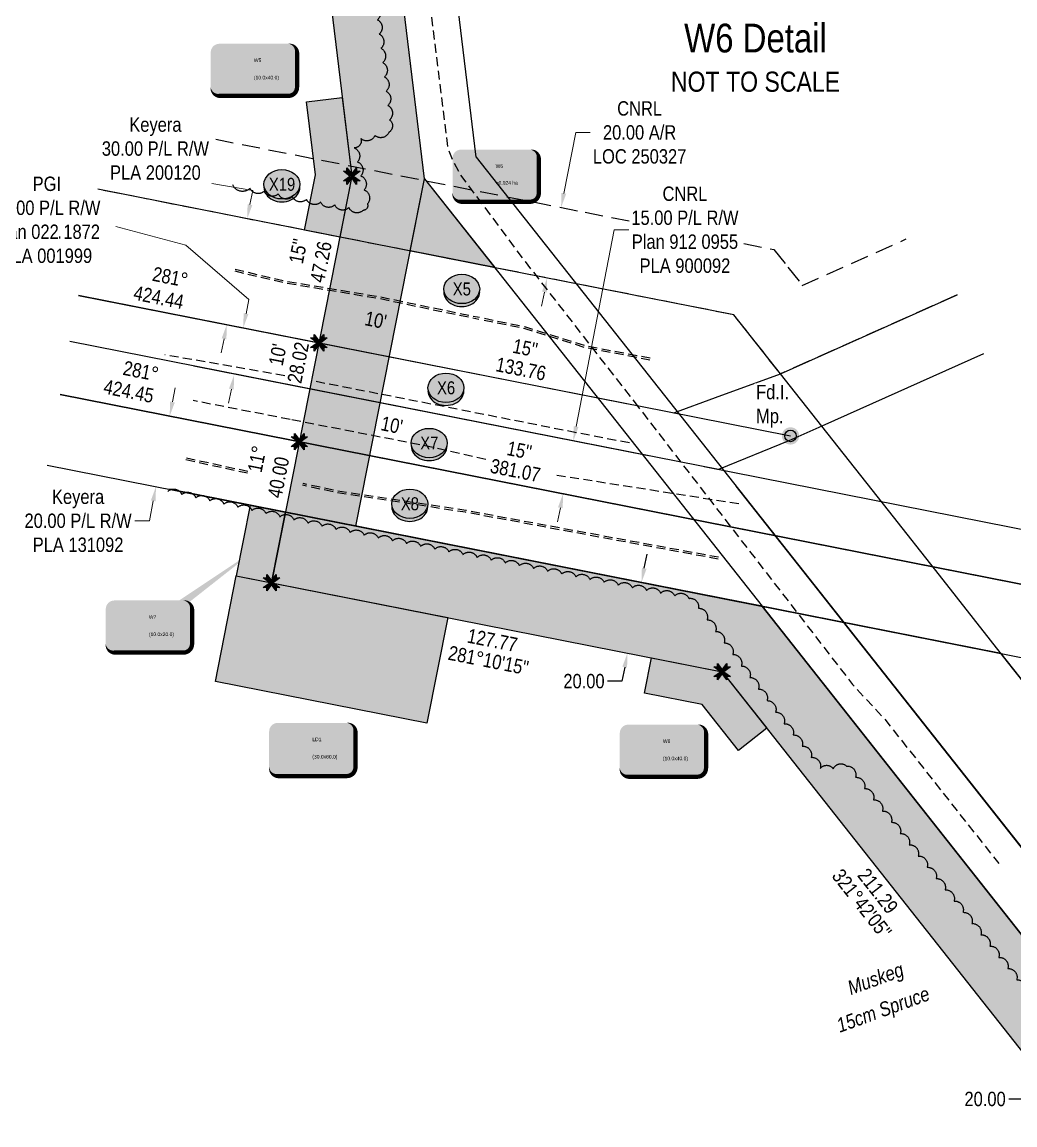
# Model space of a CAD drawing. Extents: x 413456 to 426437, y 6044251 to 6059667.
# Drawn here: x 423588 to 424278, y 6054928 to 6055695 of the extents above; entities that cross this region are included whole.
import ezdxf
from ezdxf.enums import TextEntityAlignment as Align

# ---------------------------------------------------------------- set-up
doc = ezdxf.new("R2018")
doc.units = 0
doc.header["$LTSCALE"] = 5
doc.header["$PDSIZE"] = 0.5
for name, pattern in [('0', [1, 1, 0]), ('foc-ACCESSROAD', [3.75, 2.5, -1.25]), ('UG_PIPE', [1.875, 1.25, -0.625])]:
    doc.linetypes.add(name, pattern=pattern)
doc.layers.get('Defpoints').update_dxf_attribs({"color": 9})
for name, color, linetype in [('AS-PIPE-UG', 44, 'UG_PIPE'), ('DETAIL-T', 7, 'Continuous'), ('F-AR', 190, 'foc-ACCESSROAD'), ('F-RW', 190, 'Continuous'), ('L-BD', 7, 'Continuous'), ('L-BD1', 253, 'Continuous'), ('L-MON', 1, 'Continuous'), ('L-MON-T', 1, 'Continuous'), ('P-CROSSINGS', 250, 'Continuous'), ('P-CROSSINGS_2', 250, 'Continuous'), ('P-PROPOSED', 10, 'Continuous'), ('P-PROPOSED-H', 21, 'Continuous'), ('P-TEMP-BLOCKS', 250, 'Continuous'), ('P-TEMP-H', 41, 'Continuous'), ('P-TEMP_WORKSPACE', 46, 'Continuous'), ('P-TXT', 4, 'Continuous'), ('T-BUSH', 110, '0'), ('T-BUSH-T', 110, 'Continuous')]:
    doc.layers.add(name, color=color, linetype=linetype)
for name, color, linetype, lineweight in [('F-AR-T', 190, 'Continuous', 9), ('F-RW-T', 190, 'Continuous', 9), ('T-TEXT', 48, 'Continuous', 18)]:
    doc.layers.add(name, color=color, linetype=linetype, lineweight=lineweight)
doc.styles.add('80CG', font='ARIALN.TTF', dxfattribs={"height": 10})
doc.styles.add('80L', font='ARIALN.TTF', dxfattribs={"height": 10})
doc.styles.add('80LS', font='ARIALNI.TTF', dxfattribs={"height": 10})
doc.styles.add('Crossing', font='ARIALN.TTF', dxfattribs={"height": 10})
doc.styles.get("Standard").update_dxf_attribs({"font": 'ARIALN.TTF'})
doc.dimstyles.new('Compass 5 000', dxfattribs={"dimscale": 5, "dimtxt": 9, "dimasz": 2, "dimexe": 0.2, "dimexo": 0.0625, "dimgap": 0.5, "dimtad": 0, "dimtih": 1, "dimtoh": 1, "dimzin": 0, "dimdsep": 46, "dimtxsty": '80CG', "dimcen": 0.1, "dimse1": 1, "dimse2": 1, "dimclrd": 256, "dimclrt": 256, "dimaunit": 1, "dimadec": 4, "dimazin": 0, "dimtfac": 0.06, "dimtofl": 0, "dimtmove": 0, "dimatfit": 1, "dimfxl": 0.2, "dimtolj": 1, "dimtzin": 0, "dimlwd": -1, "dimarcsym": 0})

# ---------------------------------------------------------------- blocks, each defined once
blk = doc.blocks.new('xing2')
h = blk.add_hatch(color=50)
h.dxf.hatch_style = 1
edge = h.paths.add_edge_path()
edge.add_ellipse((0, 0), major_axis=(-12.5, 0), ratio=0.816297, start_angle=0, end_angle=360)
h = blk.add_hatch(color=250)
h.dxf.hatch_style = 1
edge = h.paths.add_edge_path()
edge.add_ellipse((0, -2.05), major_axis=(-12.5, 0), ratio=0.816297, start_angle=0, end_angle=180)
edge.add_line((12.5, -2.05), (12.5, 0))
edge.add_ellipse((0, 0), major_axis=(-12.5, 0), ratio=0.816297, start_angle=0, end_angle=180, ccw=False)
edge.add_line((-12.5, 0), (-12.5, -2.05))
at = {"color": 250}
blk.add_ellipse((0, 0), major_axis=(-12.5, 0), ratio=0.816297, dxfattribs=at)
blk.add_ellipse((0, -2.05), major_axis=(-12.5, 0), ratio=0.816297, start_param=0, end_param=3.141593, dxfattribs=at)
at = {"color": 250, "style": 'Crossing'}
blk.add_attdef('CROSSING', text='', height=9, dxfattribs=at).set_placement((0.09, 0.02), align=Align.MIDDLE_CENTER)
at = {"color": 250, "style": 'Crossing', "flags": 1}
for tag, p in [('OWNER', (0.09, -12.49)), ('DESCRIPTION', (0.09, -25.77)), ('LOCATION', (0.09, -39.3)), ('DWG_REF', (0.09, -52.84))]:
    blk.add_attdef(tag, text='', height=9, dxfattribs=at).set_placement(p, align=Align.MIDDLE_CENTER)
blk = doc.blocks.new('*U77')
at = {"true_color": 0xff8aff}
h = blk.add_hatch(color=211, dxfattribs=at)
edge = h.paths.add_edge_path()
edge.add_line((-24, -17.74), (24, -17.74))
edge.add_arc((24, -11.74), 6, 270, 360)
edge.add_line((30, -11.74), (30, 12.5))
edge.add_arc((24, 12.5), 6, 0, 90)
edge.add_line((24, 18.5), (-24, 18.5))
edge.add_arc((-24, 12.5), 6, 90, 180)
edge.add_line((-30, 12.5), (-30, -11.74))
edge.add_arc((-24, -11.74), 6, 180, 270)
at = {"color": 250, "flags": 128}
blk.add_lwpolyline([(-24, -17.74, 3, 3, 0), (24, -17.74, 3, 3, 0.414214), (30, -11.74, 3, 3, 0), (30, 12.5, 3, 0, 0.414214), (24, 18.5, 0, 0, 0), (-24, 18.5, 0, 0, 0.414214), (-30, 12.5, 0, 0, 0), (-30, -11.74, 0, 3, 0.414214)], format="xyseb", close=True, dxfattribs=at)
at = {"flags": 128}
blk.add_lwpolyline([(14.55, -6.29, 0, 7.5, 0), (0, 0, 0, 0, 0)], format="xyseb", dxfattribs=at)
at = {"color": 250, "lineweight": 30, "flags": 104}
blk.add_attdef('TEMP_AREA_W1', text='', height=12, dxfattribs=at).set_placement((0, 8.26), align=Align.MIDDLE_CENTER)
blk.add_attdef('ENTER_TEXT', text='', height=9, dxfattribs=at).set_placement((0.01, -3.78), align=Align.TOP_CENTER)
blk = doc.blocks.new('*U71')
at = {"true_color": 0xff8aff}
h = blk.add_hatch(color=211, dxfattribs=at)
edge = h.paths.add_edge_path()
edge.add_line((-24, -17.74), (24, -17.74))
edge.add_arc((24, -11.74), 6, 270, 360)
edge.add_line((30, -11.74), (30, 12.5))
edge.add_arc((24, 12.5), 6, 0, 90)
edge.add_line((24, 18.5), (-24, 18.5))
edge.add_arc((-24, 12.5), 6, 90, 180)
edge.add_line((-30, 12.5), (-30, -11.74))
edge.add_arc((-24, -11.74), 6, 180, 270)
at = {"color": 250, "flags": 128}
blk.add_lwpolyline([(-24, -17.74, 3, 3, 0), (24, -17.74, 3, 3, 0.414214), (30, -11.74, 3, 3, 0), (30, 12.5, 3, 0, 0.414214), (24, 18.5, 0, 0, 0), (-24, 18.5, 0, 0, 0.414214), (-30, 12.5, 0, 0, 0), (-30, -11.74, 0, 3, 0.414214)], format="xyseb", close=True, dxfattribs=at)
at = {"flags": 128}
blk.add_lwpolyline([(-14.13, -2.25, 0, 7.5, 0), (0, 0, 0, 0, 0)], format="xyseb", dxfattribs=at)
at = {"color": 250, "lineweight": 30, "flags": 104}
blk.add_attdef('TEMP_AREA_W1', text='', height=12, dxfattribs=at).set_placement((0, 8.26), align=Align.MIDDLE_CENTER)
blk.add_attdef('ENTER_TEXT', text='', height=9, dxfattribs=at).set_placement((0.01, -3.78), align=Align.TOP_CENTER)
blk = doc.blocks.new('*U85')
at = {"true_color": 0xff8aff}
h = blk.add_hatch(color=211, dxfattribs=at)
edge = h.paths.add_edge_path()
edge.add_line((-24, -17.74), (24, -17.74))
edge.add_arc((24, -11.74), 6, 270, 360)
edge.add_line((30, -11.74), (30, 12.5))
edge.add_arc((24, 12.5), 6, 0, 90)
edge.add_line((24, 18.5), (-24, 18.5))
edge.add_arc((-24, 12.5), 6, 90, 180)
edge.add_line((-30, 12.5), (-30, -11.74))
edge.add_arc((-24, -11.74), 6, 180, 270)
at = {"flags": 128}
blk.add_lwpolyline([(76.48, 55.46, 0, 7.5, 0), (0, 0, 0, 0, 0)], format="xyseb", dxfattribs=at)
at = {"color": 250, "flags": 128}
blk.add_lwpolyline([(-24, -17.74, 3, 3, 0), (24, -17.74, 3, 3, 0.414214), (30, -11.74, 3, 3, 0), (30, 12.5, 3, 0, 0.414214), (24, 18.5, 0, 0, 0), (-24, 18.5, 0, 0, 0.414214), (-30, 12.5, 0, 0, 0), (-30, -11.74, 0, 3, 0.414214)], format="xyseb", close=True, dxfattribs=at)
at = {"color": 250, "lineweight": 30, "flags": 104}
blk.add_attdef('TEMP_AREA_W1', text='', height=12, dxfattribs=at).set_placement((0, 8.26), align=Align.MIDDLE_CENTER)
blk.add_attdef('ENTER_TEXT', text='', height=9, dxfattribs=at).set_placement((0.01, -3.78), align=Align.TOP_CENTER)
blk = doc.blocks.new('*U80')
at = {"true_color": 0xff8aff}
h = blk.add_hatch(color=211, dxfattribs=at)
edge = h.paths.add_edge_path()
edge.add_line((-24, -18.47), (24, -18.47))
edge.add_arc((24, -12.47), 6, 270, 360)
edge.add_line((30, -12.47), (30, 12.5))
edge.add_arc((24, 12.5), 6, 0, 90)
edge.add_line((24, 18.5), (-24, 18.5))
edge.add_arc((-24, 12.5), 6, 90, 180)
edge.add_line((-30, 12.5), (-30, -12.47))
edge.add_arc((-24, -12.47), 6, 180, 270)
at = {"color": 250, "flags": 128}
blk.add_lwpolyline([(-24, -18.47, 3, 3, 0), (24, -18.47, 3, 3, 0.414214), (30, -12.47, 3, 3, 0), (30, 12.5, 3, 0, 0.414214), (24, 18.5, 0, 0, 0), (-24, 18.5, 0, 0, 0.414214), (-30, 12.5, 0, 0, 0), (-30, -12.47, 0, 3, 0.414214)], format="xyseb", close=True, dxfattribs=at)
at = {"flags": 128}
blk.add_lwpolyline([(-14.49, 9.75, 0, 7.5, 0), (0, 0, 0, 0, 0)], format="xyseb", dxfattribs=at)
at = {"color": 250, "lineweight": 30, "flags": 104}
blk.add_attdef('TEMP_AREA_W1', text='', height=12, dxfattribs=at).set_placement((0, 8.26), align=Align.MIDDLE_CENTER)
blk.add_attdef('ENTER_TEXT', text='', height=9, dxfattribs=at).set_placement((0.01, -3.78), align=Align.TOP_CENTER)
blk = doc.blocks.new('*D190')
at = {"layer": 'Defpoints', "color": 0, "transparency": 16777216}
for p in [(423076.17, 6055611.68), (423069.8, 6055578.9), (423735.17, 6055449.72)]:
    blk.add_point(p, dxfattribs=at)
at = {"layer": 'F-RW-T', "transparency": 16777216}
for p, q in [((423743.44, 6055492.33), (423745.34, 6055502.14)), ((423733.26, 6055439.91), (423731.36, 6055430.09))]:
    blk.add_line(p, q, dxfattribs=at)
for points in [[(423741.8, 6055492.64), (423745.07, 6055492.01), (423741.53, 6055482.51)], [(423731.63, 6055440.22), (423734.9, 6055439.59), (423735.17, 6055449.72)]]:
    blk.add_solid(points, dxfattribs=at)
at = {"layer": 'F-RW-T', "transparency": 16777216, "insert": (423605, 6055557.56), "char_height": 10, "attachment_point": 5, "style": '80CG'}
blk.add_mtext('\\A1;PGI\\P13.00 P/L R/W\\PPlan 022 1872\\PPLA 001999', dxfattribs=at)
blk = doc.blocks.new('*D191')
at = {"layer": 'Defpoints', "color": 0, "transparency": 16777216}
for p in [(422963.72, 6055562.22), (422954.19, 6055513.14), (423680.86, 6055372.07)]:
    blk.add_point(p, dxfattribs=at)
at = {"layer": 'F-RW-T', "transparency": 16777216}
for p, q in [((423692.29, 6055430.97), (423694.2, 6055440.79)), ((423678.95, 6055362.26), (423676.25, 6055348.36)), ((423676.25, 6055348.36), (423666.25, 6055348.36))]:
    blk.add_line(p, q, dxfattribs=at)
for points in [[(423690.66, 6055431.29), (423693.93, 6055430.65), (423690.39, 6055421.15)], [(423677.32, 6055362.57), (423680.59, 6055361.94), (423680.86, 6055372.07)]]:
    blk.add_solid(points, dxfattribs=at)
at = {"layer": 'F-RW-T', "transparency": 16777216, "insert": (423626.72, 6055348.36), "char_height": 10, "attachment_point": 5, "style": '80CG'}
blk.add_mtext('\\A1;Keyera\\P20.00 P/L R/W\\PPLA 131092', dxfattribs=at)
blk = doc.blocks.new('*D192')
at = {"layer": 'Defpoints', "color": 0, "transparency": 16777216}
for p in [(423053.21, 6055691.73), (423039.01, 6055618.15), (423744.28, 6055558.32)]:
    blk.add_point(p, dxfattribs=at)
at = {"layer": 'F-RW-T', "transparency": 16777216}
for p, q in [((423746.18, 6055568.14), (423748.07, 6055577.96)), ((423728.18, 6055474.92), (423726.28, 6055465.1))]:
    blk.add_line(p, q, dxfattribs=at)
for points in [[(423744.54, 6055568.46), (423747.81, 6055567.83), (423744.28, 6055558.32)], [(423726.54, 6055475.23), (423729.82, 6055474.6), (423730.07, 6055484.73)]]:
    blk.add_solid(points, dxfattribs=at)
at = {"layer": 'F-RW-T', "transparency": 16777216, "insert": (423680.46, 6055607.07), "char_height": 10, "attachment_point": 5, "style": '80CG', "bg_fill": 3, "box_fill_scale": 1.1, "bg_fill_color": 256, "bg_fill_true_color": 13158600, "bg_fill_transparency": 0}
blk.add_mtext('\\A1;Keyera\\P30.00 P/L R/W\\PPLA 200120', dxfattribs=at)
blk = doc.blocks.new('*D193')
at = {"layer": 'Defpoints', "color": 0, "transparency": 16777216}
for p in [(423844.79, 6055774.21), (423896.81, 6055656.69), (423859.58, 6055652.18)]:
    blk.add_point(p, dxfattribs=at)
at = {"layer": 'F-RW-T', "transparency": 16777216}
for p, q in [((423891.95, 6055779.93), (423901.88, 6055781.13)), ((423834.86, 6055773.01), (423824.94, 6055771.8))]:
    blk.add_line(p, q, dxfattribs=at)
for points in [[(423891.74, 6055781.58), (423892.15, 6055778.27), (423882.02, 6055778.72)], [(423834.66, 6055774.66), (423835.06, 6055771.35), (423844.79, 6055774.21)]]:
    blk.add_solid(points, dxfattribs=at)
at = {"layer": 'F-RW-T', "transparency": 16777216, "insert": (423940.96, 6055781.13), "char_height": 10, "attachment_point": 5, "style": '80CG'}
blk.add_mtext('\\A1;Pembina\\P15.00 P/L R/W\\PPLA 230936', dxfattribs=at)
blk = doc.blocks.new('*D194')
at = {"layer": 'Defpoints', "color": 0, "transparency": 16777216}
for p in [(423274.18, 6055539.3), (423267.04, 6055502.51), (423963.83, 6055367.24)]:
    blk.add_point(p, dxfattribs=at)
at = {"layer": 'F-RW-T', "transparency": 16777216}
for p, q in [((423972.88, 6055413.85), (423999.44, 6055550.67)), ((423999.44, 6055550.67), (424009.44, 6055550.67)), ((423961.93, 6055357.42), (423960.02, 6055347.61))]:
    blk.add_line(p, q, dxfattribs=at)
for points in [[(423971.25, 6055414.16), (423974.52, 6055413.53), (423970.98, 6055404.03)], [(423960.29, 6055357.74), (423963.56, 6055357.1), (423963.83, 6055367.24)]]:
    blk.add_solid(points, dxfattribs=at)
at = {"layer": 'F-RW-T', "transparency": 16777216, "insert": (424048.53, 6055550.67), "char_height": 10, "attachment_point": 5, "style": '80CG', "bg_fill": 3, "box_fill_scale": 1.1, "bg_fill_color": 256, "bg_fill_true_color": 13158600, "bg_fill_transparency": 0}
blk.add_mtext('\\A1;CNRL\\P15.00 P/L R/W\\PPlan 912 0955\\PPLA 900092', dxfattribs=at)
blk = doc.blocks.new('*D214')
at = {"layer": 'Defpoints', "color": 0, "transparency": 16777216}
for p in [(424014.81, 6055306.22), (424005.13, 6055257.19), (424008.61, 6055256.5)]:
    blk.add_point(p, dxfattribs=at)
at = {"layer": 'P-TXT', "transparency": 16777216}
for p, q in [((424020.23, 6055315.35), (424022.17, 6055325.16)), ((424006.67, 6055246.69), (424004.74, 6055236.88)), ((424004.74, 6055236.88), (423994.74, 6055236.88))]:
    blk.add_line(p, q, dxfattribs=at)
for points in [[(424018.6, 6055315.67), (424021.87, 6055315.02), (424018.29, 6055305.54)], [(424005.04, 6055247.02), (424008.31, 6055246.37), (424008.61, 6055256.5)]]:
    blk.add_solid(points, dxfattribs=at)
at = {"layer": 'P-TXT', "transparency": 16777216, "insert": (423978.35, 6055236.88), "char_height": 10, "attachment_point": 5, "style": '80CG'}
blk.add_mtext('\\A1;20.00', dxfattribs=at)
blk = doc.blocks.new('*D215')
at = {"layer": 'Defpoints', "color": 0, "transparency": 16777216}
for p in [(424336.84, 6054991.85), (424297.62, 6054960.87), (424299.23, 6054958.82)]:
    blk.add_point(p, dxfattribs=at)
at = {"layer": 'P-TXT', "transparency": 16777216}
for p, q in [((424346.3, 6054996), (424354.15, 6055002.19)), ((424291.39, 6054952.63), (424283.54, 6054946.43)), ((424283.54, 6054946.43), (424273.54, 6054946.43))]:
    blk.add_line(p, q, dxfattribs=at)
for points in [[(424345.27, 6054997.3), (424347.34, 6054994.69), (424338.46, 6054989.8)], [(424290.35, 6054953.93), (424292.42, 6054951.32), (424299.23, 6054958.82)]]:
    blk.add_solid(points, dxfattribs=at)
at = {"layer": 'P-TXT', "transparency": 16777216, "insert": (424257.15, 6054946.43), "char_height": 10, "attachment_point": 5, "style": '80CG'}
blk.add_mtext('\\A1;20.00', dxfattribs=at)
blk = doc.blocks.new('fdia')
at = {"color": 255, "const_width": 1}
blk.add_lwpolyline([(-0.5, 0, 1), (0.5, 0, 1)], format="xyb", close=True, dxfattribs=at)
blk = doc.blocks.new('Fdiaa')
blk.add_blockref('fdia', (0, 0))
blk = doc.blocks.new('fdib')
at = {"color": 1, "const_width": 1.6}
blk.add_lwpolyline([(-0.4, 0, 1), (0.4, 0, 1)], format="xyb", close=True, dxfattribs=at)
at = {"color": 1}
blk.add_circle((0, 0), 0.8, dxfattribs=at)
blk = doc.blocks.new('Fdibb')
blk.add_blockref('fdib', (0, 0))
blk = doc.blocks.new('fdicc')
for name in ['Fdibb', 'Fdiaa']:
    blk.add_blockref(name, (0, 0))
blk = doc.blocks.new('FDI')
blk.add_blockref('fdicc', (0, 0))
blk = doc.blocks.new('TEMP')
h = blk.add_hatch(color=255)
h.dxf.hatch_style = 1
h.paths.add_polyline_path([(0, 0.25), (-0.67, 1.15), (-0.67, 0.67), (-1.15, 0.67), (-0.25, 0), (-1.15, -0.67), (-0.67, -0.67), (-0.67, -1.15), (0, -0.25), (0.67, -1.15), (0.67, -0.67), (1.15, -0.67), (0.25, 0), (1.15, 0.67), (0.67, 0.67), (0.67, 1.15)])
h.paths.add_polyline_path([(0.57, 0.85), (0.57, 0.57), (0.85, 0.57), (0.08, 0), (0.85, -0.57), (0.57, -0.57), (0.57, -0.85), (0, -0.08), (-0.57, -0.85), (-0.57, -0.57), (-0.85, -0.57), (-0.08, 0), (-0.85, 0.57), (-0.57, 0.57), (-0.57, 0.85), (0, 0.08)], flags=16)
h = blk.add_hatch(color=1)
h.dxf.hatch_style = 1
h.paths.add_polyline_path([(0, 0.08), (-0.57, 0.85), (-0.57, 0.57), (-0.85, 0.57), (-0.08, 0), (-0.85, -0.57), (-0.57, -0.57), (-0.57, -0.85), (0, -0.08), (0.57, -0.85), (0.57, -0.57), (0.85, -0.57), (0.08, 0), (0.85, 0.57), (0.57, 0.57), (0.57, 0.85)])
at = {"color": 1}
for p, q in [((-0.08, 0), (0.08, 0)), ((0, 0.08), (0, -0.08))]:
    blk.add_line(p, q, dxfattribs=at)
at = {"color": 255, "flags": 128}
blk.add_lwpolyline([(-0.25, 0), (-1.15, 0.67), (-0.67, 0.67), (-0.67, 1.15), (0, 0.25), (0.67, 1.15), (0.67, 0.67), (1.15, 0.67), (0.25, 0), (1.15, -0.67), (0.67, -0.67), (0.67, -1.15), (0, -0.25), (-0.67, -1.15), (-0.67, -0.67), (-1.15, -0.67)], close=True, dxfattribs=at)
at = {"color": 1, "flags": 128}
blk.add_lwpolyline([(-0.08, 0), (-0.85, 0.57), (-0.57, 0.57), (-0.57, 0.85), (0, 0.08), (0.57, 0.85), (0.57, 0.57), (0.85, 0.57), (0.08, 0), (0.85, -0.57), (0.57, -0.57), (0.57, -0.85), (0, -0.08), (-0.57, -0.85), (-0.57, -0.57), (-0.85, -0.57)], close=True, dxfattribs=at)
blk = doc.blocks.new('*U72')
at = {"true_color": 0xff8aff}
h = blk.add_hatch(color=211, dxfattribs=at)
edge = h.paths.add_edge_path()
edge.add_line((-24, -17.74), (24, -17.74))
edge.add_arc((24, -11.74), 6, 270, 360)
edge.add_line((30, -11.74), (30, 12.5))
edge.add_arc((24, 12.5), 6, 0, 90)
edge.add_line((24, 18.5), (-24, 18.5))
edge.add_arc((-24, 12.5), 6, 90, 180)
edge.add_line((-30, 12.5), (-30, -11.74))
edge.add_arc((-24, -11.74), 6, 180, 270)
at = {"color": 250, "flags": 128}
blk.add_lwpolyline([(-24, -17.74, 3, 3, 0), (24, -17.74, 3, 3, 0.414214), (30, -11.74, 3, 3, 0), (30, 12.5, 3, 0, 0.414214), (24, 18.5, 0, 0, 0), (-24, 18.5, 0, 0, 0.414214), (-30, 12.5, 0, 0, 0), (-30, -11.74, 0, 3, 0.414214)], format="xyseb", close=True, dxfattribs=at)
at = {"flags": 128}
blk.add_lwpolyline([(9.46, 10.45, 0, 7.5, 0), (0, 0, 0, 0, 0)], format="xyseb", dxfattribs=at)
at = {"color": 250, "lineweight": 30, "flags": 104}
blk.add_attdef('TEMP_AREA_W1', text='', height=12, dxfattribs=at).set_placement((0, 8.26), align=Align.MIDDLE_CENTER)
blk.add_attdef('ENTER_TEXT', text='', height=9, dxfattribs=at).set_placement((0.01, -3.78), align=Align.TOP_CENTER)
blk = doc.blocks.new('*D312')
at = {"layer": 'Defpoints', "color": 0, "transparency": 16777216}
for p in [(423034.86, 6055749.37), (423025.18, 6055700.34), (423962.42, 6055566.19)]:
    blk.add_point(p, dxfattribs=at)
at = {"layer": 'F-AR-T', "transparency": 16777216}
for p, q in [((423964.36, 6055576), (423972.71, 6055618.3)), ((423972.71, 6055618.3), (423982.71, 6055618.3)), ((423950.8, 6055507.35), (423948.87, 6055497.54))]:
    blk.add_line(p, q, dxfattribs=at)
for points in [[(423962.73, 6055576.33), (423966, 6055575.68), (423962.42, 6055566.19)], [(423949.17, 6055507.67), (423952.44, 6055507.03), (423952.74, 6055517.16)]]:
    blk.add_solid(points, dxfattribs=at)
at = {"layer": 'F-AR-T', "transparency": 16777216, "insert": (424017.02, 6055618.3), "char_height": 10, "attachment_point": 5, "style": '80CG'}
blk.add_mtext('\\A1;CNRL\\P20.00 A/R\\PLOC 250327', dxfattribs=at)

msp = doc.modelspace()

# ---------------------------------------------------------------- hatches: boundary and pattern name
at = {"layer": 'P-PROPOSED-H'}
h = msp.add_hatch(color=256, dxfattribs=at)
h.dxf.hatch_style = 1
h.paths.add_polyline_path([(425866.303, 6055465.399), (425867.277, 6055515.368), (425308.022, 6055526.264), (425303.017, 6055254.259), (425314.717, 6055201.484), (425334.592, 6055159.609), (425373.424, 6055110.439), (424932.196, 6054761.978), (424429.85, 6054874.069), (424102.192, 6055288.969), (423819.872, 6055344.717), (423867.537, 6055586.102), (423806.853, 6056086.617), (423899.018, 6056159.25), (423868.04, 6056198.47), (423753.857, 6056108.485), (423816.965, 6055587.982), (423761.159, 6055305.368), (424074.406, 6055243.512), (424401.634, 6054829.158), (424944.515, 6054708.022), (425443.621, 6055102.193), (425377.318, 6055186.146), (425362.288, 6055217.813), (425353.096, 6055259.277), (425357.071, 6055475.32)])
at = {"layer": 'P-TEMP-H'}
h = msp.add_hatch(color=256, dxfattribs=at)
h.dxf.hatch_style = 1
h.paths.add_polyline_path([(423810.348, 6055642.558), (423816.965, 6055587.982), (423808.602, 6055545.627), (423784.087, 6055550.471), (423791.679, 6055588.922), (423785.541, 6055639.55)])
h = msp.add_hatch(color=256, dxfattribs=at)
h.dxf.hatch_style = 1
h.paths.add_polyline_path([(423867.537, 6055586.102), (423916.301, 6055524.355), (423867.537, 6055586.102), (423857.632, 6055535.94), (423916.301, 6055524.355)])
h = msp.add_hatch(color=256, dxfattribs=at)
h.dxf.hatch_style = 1
h.paths.add_polyline_path([(423770.841, 6055354.399), (423746.325, 6055359.24), (423736.643, 6055310.209), (423761.159, 6055305.368)])
h = msp.add_hatch(color=256, dxfattribs=at)
h.dxf.hatch_style = 1
h.paths.add_polyline_path([(423883.737, 6055281.163), (423869.214, 6055207.616), (423722.12, 6055236.662), (423736.643, 6055310.209)])
h = msp.add_hatch(color=256, dxfattribs=at)
h.dxf.hatch_style = 1
h.paths.add_polyline_path([(424074.406, 6055243.512), (424105.395, 6055204.273), (424085.784, 6055188.786), (424060.514, 6055220.784), (424020.513, 6055228.683), (424025.354, 6055253.199)])

# ---------------------------------------------------------------- linework, layer by layer
at = {"layer": 'AS-PIPE-UG', "flags": 128}
for points in [[(423850.221, 6055875.221), (423883.654, 6055607.134), (423886.949, 6055599.399), (423892.249, 6055589.109), (423937.394, 6055528.561)], [(423937.394, 6055528.561), (424013.229, 6055431.216)], [(423735.569, 6055522.029), (423770.567, 6055513.856), (423836.564, 6055502.854), (423878.117, 6055494.186), (423905.379, 6055488.611)], [(423908.87, 6055487.898), (423937.267, 6055482.091), (423978.517, 6055469.081), (424024.809, 6055460.254)], [(423770.441, 6055449.215), (423686.997, 6055463.739)], [(423778.395, 6055447.817), (423777.762, 6055447.941), (423777.654, 6055447.96)], [(424009.889, 6055402.493), (423967.759, 6055410.654), (423879.724, 6055428.016), (423858.824, 6055432.1), (423788.79, 6055445.786)], [(423774.056, 6055418.81), (423706.674, 6055431.944)], [(424013.229, 6055431.216), (424165.029, 6055234.601), (424187.207, 6055210.704), (424266.713, 6055110.091)], [(423910.029, 6055391.019), (423867.957, 6055400.509), (423774.056, 6055418.81)], [(423744.48, 6055381.385), (423700.712, 6055390.889)], [(423744.745, 6055382.606), (423700.977, 6055392.11)], [(424071.714, 6055321.764), (423992.877, 6055336.311), (423895.947, 6055354.321), (423857.246, 6055360.202), (423806.592, 6055367.899), (423782.805, 6055373.063)], [(424085.962, 6055360.111), (423958.169, 6055380.161)]]:
    msp.add_lwpolyline(points, dxfattribs=at)
for points in [[(423735.853, 6055523.245), (423770.812, 6055515.082), (423836.77, 6055504.086, -0.0101131), (423836.819, 6055504.077), (423878.369, 6055495.41), (423905.629, 6055489.836)], [(423909.12, 6055489.122), (423937.517, 6055483.315, -0.0259607), (423937.642, 6055483.283), (423978.823, 6055470.295), (424025.043, 6055461.481)], [(424071.941, 6055322.992), (423993.104, 6055337.54), (423896.175, 6055355.549, 0.0082283), (423896.134, 6055355.556), (423857.433, 6055361.437), (423806.818, 6055369.128), (423783.07, 6055374.284)]]:
    msp.add_lwpolyline(points, format="xyb", dxfattribs=at)
at = {"layer": 'F-AR'}
for points in [[(423648.781, 6055628.132), (423979.107, 6055562.898), (424110.383, 6055536.973), (424120.065, 6055524.712)], [(424237.836, 6055505.418), (424114.92, 6055450.572), (424082.586, 6055491.519), (423969.424, 6055513.867), (423640.446, 6055578.835)], [(424120.065, 6055524.712), (424130.053, 6055512.052), (424202.294, 6055544.287)]]:
    msp.add_lwpolyline(points, dxfattribs=at)
at = {"layer": 'F-RW'}
for p, q in [((423867.537, 6055586.102), (423806.853, 6056086.617)), ((423903.481, 6055601.068), (423846.6, 6056070.215)), ((423903.481, 6055601.068), (424451.012, 6054907.753)), ((423867.537, 6055586.102), (423990.039, 6055430.984)), ((423626.94, 6055505.14), (424007.808, 6055429.87)), ((423614.315, 6055436.251), (424365.437, 6055287.93)), ((423990.039, 6055430.984), (424429.85, 6054874.069)), ((424035.253, 6055424.499), (424121.917, 6055407.384)), ((423605.304, 6055387.087), (424402.661, 6055229.637))]:
    msp.add_line(p, q, dxfattribs=at)
for points in [[(423920.048, 6055523.615), (423640.445, 6055578.827)], [(425312.628, 6054457.655), (424996.09, 6054858.644), (424490.217, 6054975.222), (424346.576, 6055157.157), (424272.84, 6055250.465), (424225.494, 6055310.52), (424189.904, 6055355.598), (424143.626, 6055414.213), (424114.92, 6055450.572), (424082.596, 6055491.517), (423920.048, 6055523.615)], [(423626.929, 6055505.081), (424035.253, 6055424.499)], [(424069.851, 6055433.989), (424114.92, 6055450.572), (424237.788, 6055505.472)], [(424044.666, 6055389.479), (423621.073, 6055473.124)], [(424256.112, 6055464.461), (424143.626, 6055414.213), (424120.626, 6055403.939), (424071.871, 6055384.107), (424044.666, 6055389.479)], [(423707.239, 6055456.109), (424023.16, 6055393.726)], [(423614.315, 6055436.251), (424296.07, 6055301.628), (424312.603, 6055280.743), (424348.05, 6055235.86), (424498.462, 6055045.418), (424512.98, 6055056.872)], [(424365.437, 6055287.93), (423614.315, 6055436.251)], [(424040.898, 6055423.336), (424069.851, 6055433.989)], [(424061.879, 6055386.08), (424372.699, 6055324.704)], [(424543.929, 6055017.644), (424490.217, 6054975.222), (424346.576, 6055157.157), (424268.296, 6055256.169), (423690.296, 6055370.304)], [(424083.944, 6055372.555), (424451.012, 6054907.753), (424953.363, 6054795.661), (425253.452, 6054412.061)]]:
    msp.add_lwpolyline(points, dxfattribs=at)
at = {"layer": 'F-RW-T', "flags": 128}
for points in [[(423748.07, 6055577.952), (423719.701, 6055582.827)], [(423745.343, 6055502.133), (423701.554, 6055539.902), (423652.933, 6055552.918)]]:
    msp.add_lwpolyline(points, dxfattribs=at)
at = {"layer": 'P-CROSSINGS', "color": 250}
msp.add_ellipse((423582.808, 6055545.991), major_axis=(-31.25, 0), ratio=0.8162973, start_param=3.0846722, end_param=3.1415927, dxfattribs=at)
at = {"layer": 'P-TEMP_WORKSPACE'}
for points in [[(423810.348, 6055642.558), (423816.965, 6055587.982), (423808.602, 6055545.627), (423784.087, 6055550.471), (423791.679, 6055588.922), (423785.541, 6055639.55)], [(423857.632, 6055535.94), (423867.537, 6055586.102), (423916.301, 6055524.355)], [(423770.841, 6055354.399), (423746.325, 6055359.24), (423736.643, 6055310.209), (423761.159, 6055305.368)], [(423883.737, 6055281.163), (423869.214, 6055207.616), (423722.12, 6055236.662), (423736.643, 6055310.209)]]:
    msp.add_lwpolyline(points, close=True, dxfattribs=at)
msp.add_lwpolyline([(424074.406, 6055243.512), (424105.395, 6055204.273), (424085.784, 6055188.786), (424060.514, 6055220.784), (424020.513, 6055228.683), (424025.354, 6055253.199), (424074.406, 6055243.512)], dxfattribs=at)
at = {"layer": 'T-BUSH', "flags": 128}
for points in [[(423690.808, 6056432.096, -0.2431236), (423691.7, 6056426.565, -0.5205671), (423697.692, 6056418.565, -0.5205671), (423703.684, 6056410.564, -0.5205671), (423709.675, 6056402.563, -0.5205671), (423715.667, 6056394.563, -0.5205671), (423721.659, 6056386.562, -0.5205671), (423727.651, 6056378.561, -0.5205671), (423733.643, 6056370.561, -0.5205671), (423739.915, 6056362.787, -0.5205671), (423746.479, 6056355.248, -0.5205671), (423753.043, 6056347.71, -0.5205671), (423759.607, 6056340.171, -0.5205671), (423766.171, 6056332.633, -0.5205671), (423772.735, 6056325.095, -0.5205671), (423779.299, 6056317.556, -0.5205671), (423785.863, 6056310.018, -0.5205671), (423792.426, 6056302.479, -0.5205671), (423798.99, 6056294.941, -0.5205671), (423805.554, 6056287.402, -0.5205671), (423812.118, 6056279.864, -0.5205671), (423818.682, 6056272.325, -0.5205671), (423825.246, 6056264.787, -0.5205671), (423831.81, 6056257.249, -0.5205671), (423838.374, 6056249.71, -0.5205671), (423844.938, 6056242.172, -0.5205671), (423851.501, 6056234.633, -0.5205671), (423858.065, 6056227.095, -0.5205671), (423864.629, 6056219.556, -0.5205671), (423871.193, 6056212.018, -0.5205671), (423877.757, 6056204.479, -0.5205671), (423884.321, 6056196.941, -0.5205671), (423890.885, 6056189.403, -0.5205671), (423885.983, 6056180.917, -0.5205671), (423879.711, 6056179.162, -0.5205671), (423872.168, 6056185.721, -0.5205671), (423863.98, 6056188.534, -0.5205671), (423857.752, 6056180.716, -0.5205671), (423851.525, 6056172.897, -0.5205671), (423845.297, 6056165.079, -0.5205671), (423839.069, 6056157.26, -0.5205671), (423832.841, 6056149.442, -0.5205671), (423826.614, 6056141.623, -0.5205671), (423820.386, 6056133.805, -0.5205671), (423814.158, 6056125.987, -0.5205671), (423807.567, 6056118.624, -0.5205671), (423798.555, 6056114.301, -0.5205671), (423789.542, 6056109.979, -0.5205671), (423780.529, 6056105.657, -0.5205671), (423777.431, 6056097.517, -0.5205671), (423778.468, 6056087.575, -0.5205671), (423779.505, 6056077.634, -0.5205671), (423780.542, 6056067.692, -0.5205671), (423783.862, 6056059.123, -0.5205671), (423790.602, 6056053.762, -0.5205671), (423791.862, 6056043.846, -0.5205671), (423793.123, 6056033.93, -0.5205671), (423794.383, 6056024.014, -0.5205671), (423795.644, 6056014.098, -0.5205671), (423796.904, 6056004.183, -0.5205671), (423798.165, 6055994.267, -0.5205671), (423799.425, 6055984.351, -0.5205671), (423800.686, 6055974.435, -0.5205671), (423801.946, 6055964.519, -0.5205671), (423803.207, 6055954.603, -0.5205671), (423804.467, 6055944.688, -0.5205671), (423805.728, 6055934.772, -0.5205671), (423806.989, 6055924.856, -0.5205671), (423808.249, 6055914.94, -0.5205671), (423809.51, 6055905.024, -0.5205671), (423810.77, 6055895.108, -0.5205671), (423812.031, 6055885.193, -0.5205671), (423813.27, 6055875.274, -0.5205671), (423814.47, 6055865.351, -0.5205671), (423815.669, 6055855.427, -0.5205671), (423816.869, 6055845.504, -0.5205671), (423818.068, 6055835.58, -0.5205671), (423819.268, 6055825.657, -0.5205671), (423820.467, 6055815.734, -0.5205671), (423821.667, 6055805.81, -0.5205671), (423822.866, 6055795.887, -0.5205671), (423824.066, 6055785.963, -0.5205671), (423825.265, 6055776.04, -0.5205671), (423826.465, 6055766.117, -0.5205671), (423827.664, 6055756.193, -0.5205671), (423828.864, 6055746.27, -0.5205671), (423830.063, 6055736.346, -0.5205671), (423831.263, 6055726.423, -0.5205671), (423832.462, 6055716.5, -0.5205671), (423833.662, 6055706.576, -0.5205671), (423834.861, 6055696.653, -0.5205671), (423836.061, 6055686.729, -0.5205671), (423837.26, 6055676.806, -0.5205671), (423838.46, 6055666.883, -0.5205671), (423839.66, 6055656.959, -0.5205671), (423840.859, 6055647.036, -0.5205671), (423842.059, 6055637.112, -0.5205671), (423843.258, 6055627.189, -0.5205671), (423842.763, 6055618.461, -0.5205671), (423833.012, 6055616.265, -0.5205671), (423823.26, 6055614.069, -0.5205671), (423818.63, 6055607.579, -0.5205671), (423820.937, 6055597.854, -0.5205671), (423823.243, 6055588.128, -0.5205671), (423825.55, 6055578.402, -0.5205671), (423827.856, 6055568.676, -0.5205671), (423824.765, 6055564.137, -0.5205671), (423814.954, 6055566.052, -0.5205671), (423805.144, 6055567.968, -0.5205671), (423795.334, 6055569.884, -0.5205671), (423785.523, 6055571.799, -0.5205671), (423775.713, 6055573.715, -0.5205671), (423765.902, 6055575.631, -0.5205671), (423756.092, 6055577.546, -0.5205671), (423746.282, 6055579.462, -0.5205671), (423734.224, 6055581.817)], [(423689.023, 6055368.846, -0.5205671), (423698.772, 6055366.642, -0.5205671), (423708.522, 6055364.438, -0.5205671), (423718.272, 6055362.234, -0.5205671), (423728.021, 6055360.029, -0.5205671), (423737.771, 6055357.825, -0.5205671), (423747.52, 6055355.621, -0.5205671), (423757.27, 6055353.417, -0.5205671), (423767.019, 6055351.213, -0.5205671), (423776.769, 6055349.008, -0.5205671), (423786.519, 6055346.804, -0.5205671), (423796.268, 6055344.6, -0.5205671), (423806.018, 6055342.396, -0.5205671), (423815.79, 6055340.298, -0.5205671), (423825.598, 6055338.373, -0.5205671), (423835.407, 6055336.449, -0.5205671), (423845.216, 6055334.524, -0.5205671), (423855.024, 6055332.6, -0.5205671), (423864.833, 6055330.675, -0.5205671), (423874.642, 6055328.751, -0.5205671), (423884.45, 6055326.826, -0.5205671), (423894.259, 6055324.902, -0.5205671), (423904.067, 6055322.977, -0.5205671), (423913.876, 6055321.053, -0.5205671), (423923.685, 6055319.128, -0.5205671), (423933.493, 6055317.204, -0.5205671), (423943.302, 6055315.279, -0.5205671), (423953.11, 6055313.355, -0.5205671), (423962.919, 6055311.43, -0.5205671), (423972.728, 6055309.506, -0.5205671), (423982.536, 6055307.581, -0.5205671), (423992.345, 6055305.656, -0.5205671), (424002.154, 6055303.732, -0.5205671), (424011.972, 6055301.86, -0.5205671), (424021.794, 6055300.005, -0.5205671), (424031.616, 6055298.149, -0.5205671), (424041.438, 6055296.294, -0.5205671), (424051.26, 6055294.439, -0.5205671), (424057.958, 6055287.597, -0.5205671), (424063.911, 6055279.568, -0.5205671), (424069.865, 6055271.539, -0.5205671), (424075.818, 6055263.51, -0.5205671), (424081.772, 6055255.48, -0.5205671), (424087.725, 6055247.451, -0.5205671), (424093.679, 6055239.422, -0.5205671), (424099.632, 6055231.393, -0.5205671), (424105.586, 6055223.363, -0.5205671), (424111.539, 6055215.334, -0.5205671), (424117.492, 6055207.305, -0.5205671), (424123.753, 6055199.513, -0.5205671), (424130.037, 6055191.741, -0.5205671), (424136.322, 6055183.968, -0.5205671), (424142.607, 6055176.195, -0.5205671), (424151.629, 6055175.956, -0.5205671), (424160.901, 6055177.909, -0.5205671), (424167.124, 6055170.087, -0.5205671), (424173.347, 6055162.265, -0.5205671), (424179.57, 6055154.443, -0.5205671), (424185.794, 6055146.621, -0.5205671), (424192.017, 6055138.799, -0.5205671), (424198.24, 6055130.977, -0.5205671), (424204.463, 6055123.155, -0.5205671), (424210.687, 6055115.333, -0.5205671), (424216.91, 6055107.511, -0.5205671), (424223.133, 6055099.689, -0.5205671), (424229.356, 6055091.867, -0.5205671), (424235.579, 6055084.045, -0.5205671), (424241.803, 6055076.223, -0.5205671), (424248.026, 6055068.401, -0.5205671), (424254.249, 6055060.579, -0.5205671), (424260.472, 6055052.757, -0.5205671), (424266.696, 6055044.935, -0.5205671), (424272.919, 6055037.113, -0.5205671), (424279.142, 6055029.291, -0.5205671), (424285.365, 6055021.469, -0.5205671), (424291.588, 6055013.647, -0.5205671), (424297.812, 6055005.825, -0.5205671), (424304.097, 6054998.053, -0.5205671), (424310.406, 6054990.299, -0.5205671), (424316.714, 6054982.546, -0.5205671), (424323.023, 6054974.792, -0.5205671), (424329.331, 6054967.039, -0.5205671), (424335.639, 6054959.286, -0.5205671), (424341.948, 6054951.532, -0.5205671), (424348.256, 6054943.779, -0.5205671), (424354.565, 6054936.025, -0.5205671), (424360.873, 6054928.272, -0.5205671), (424367.182, 6054920.518, -0.5205671), (424373.49, 6054912.765, -0.5205671), (424379.063, 6054904.581, -0.5205671), (424382.735, 6054895.284, -0.5205671), (424386.407, 6054885.987, -0.5205671), (424390.114, 6054876.706, -0.5205671), (424396.835, 6054869.313, -0.5205671), (424403.606, 6054861.961, -0.5205671), (424410.377, 6054854.608, -0.5205671), (424417.724, 6054848.186, -0.5205671), (424427.642, 6054846.941, -0.5205671), (424437.56, 6054845.696, -0.5205671), (424447.478, 6054844.451, -0.5205671), (424457.395, 6054843.206, -0.5205671), (424467.313, 6054841.961, -0.5205671), (424477.173, 6054840.38, -0.5205671), (424486.939, 6054838.247, -0.5205671), (424496.704, 6054836.114, -0.5205671), (424506.47, 6054833.981, -0.5205671), (424516.235, 6054831.849, -0.5205671), (424526.001, 6054829.716, -0.5205671), (424535.766, 6054827.583, -0.5205671), (424545.532, 6054825.451, -0.5205671), (424555.297, 6054823.318, -0.5205671), (424565.063, 6054821.185, -0.5205671), (424574.828, 6054819.053, -0.5205671), (424584.593, 6054816.92, -0.5205671), (424594.359, 6054814.787, -0.5205671), (424604.124, 6054812.654, -0.5205671), (424613.89, 6054810.522, -0.5205671), (424623.655, 6054808.389, -0.5205671), (424633.421, 6054806.256, -0.5205671), (424643.186, 6054804.124, -0.5205671), (424652.952, 6054801.991, -0.5205671), (424662.717, 6054799.858, -0.5205671), (424672.483, 6054797.726, -0.5205671), (424682.248, 6054795.593, -0.5205671), (424692.014, 6054793.46, -0.5205671), (424701.779, 6054791.327, -0.5205671), (424711.545, 6054789.195, -0.5205671), (424721.31, 6054787.062, -0.5205671), (424731.066, 6054784.889, -0.5205671), (424740.735, 6054782.357, -0.5205671), (424750.405, 6054779.824, -0.5205671), (424760.074, 6054777.292, -0.5205671), (424769.744, 6054774.759, -0.5205671), (424779.413, 6054772.227, -0.5205671), (424789.083, 6054769.694, -0.5205671), (424798.752, 6054767.162, -0.5205671), (424808.422, 6054764.629, -0.5205671), (424818.091, 6054762.096, -0.5205671), (424827.761, 6054759.564, -0.5205671), (424837.43, 6054757.031, -0.5205671), (424847.1, 6054754.499, -0.5205671), (424856.769, 6054751.966, -0.5205671), (424866.439, 6054749.434, -0.5205671), (424876.108, 6054746.901, -0.5205671), (424885.778, 6054744.368, -0.5205671), (424895.447, 6054741.836, -0.5205671), (424905.117, 6054739.303, -0.5205671), (424914.78, 6054736.756, -0.5205671), (424923.684, 6054732.212, -0.5205671), (424931.119, 6054725.906, -0.5205671), (424937.202, 6054717.974, -0.5205671), (424943.285, 6054710.042, -0.5205671), (424949.367, 6054702.11, -0.5205671), (424948.864, 6054694.333, -0.5205671), (424942.415, 6054686.697, -0.5205671), (424935.966, 6054679.06, -0.5205671), (424929.517, 6054671.423, -0.5205671), (424923.068, 6054663.786, -0.5205671), (424916.619, 6054656.149, -0.5205671), (424910.17, 6054648.512, -0.5205671), (424905.11, 6054640.343, -0.5205671), (424911.092, 6054632.36, -0.5205671), (424917.233, 6054624.473, -0.5205671), (424923.373, 6054616.586, -0.5205671), (424929.514, 6054608.699, -0.5205671), (424935.654, 6054600.812, -0.5205671), (424941.795, 6054592.925, -0.5205671), (424947.935, 6054585.038, -0.5205671), (424954.092, 6054577.164, -0.5205671), (424960.514, 6054569.503, -0.5205671), (424966.935, 6054561.843, -0.5205671), (424973.357, 6054554.183, -0.5205671), (424979.778, 6054546.523, -0.5205671), (424986.199, 6054538.863, -0.5205671), (424992.621, 6054531.203, -0.5205671), (425000.47, 6054529.299, -0.5205671), (425008.172, 6054535.671, -0.5205671), (425015.873, 6054542.043, -0.5205671), (425023.575, 6054548.414, -0.5205671), (425031.276, 6054554.786, -0.5205671), (425038.978, 6054561.158, -0.5205671), (425046.679, 6054567.53, -0.5205671), (425055.155, 6054564.391, -0.5205671), (425066.744, 6054557.622, -0.5205671)]]:
    msp.add_lwpolyline(points, format="xyb", dxfattribs=at)

# ---------------------------------------------------------------- block references
at = {"layer": 'L-MON', "color": 3, "xscale": 4.997817849999941, "yscale": 4.997817849999941, "zscale": 4.997817849999941}
for p in [(423816.965, 6055587.982), (423780.523, 6055403.431), (423761.159, 6055305.368)]:
    msp.add_blockref('TEMP', p, dxfattribs=at)
at = {"layer": 'L-MON'}
for p, xscale, yscale, zscale in [((423794.088, 6055472.129), 4.997817849999941, 4.997817849999941, 4.997817849999941), ((424074.406, 6055243.512), 4.999999999999941, 4.999999999999941, 4.999999999999941)]:
    msp.add_blockref('TEMP', p, dxfattribs=dict(at, xscale=xscale, yscale=yscale, zscale=zscale))
at = {"layer": 'P-CROSSINGS', "xscale": 0.99956357, "yscale": 0.99956357, "zscale": 0.99956357}
msp.add_blockref('xing2', (423882.425, 6055440.814), dxfattribs=at).add_auto_attribs({'CROSSING': 'X6'})
at = {"layer": 'P-CROSSINGS_2', "color": 3, "xscale": 0.99956357, "yscale": 0.99956357, "zscale": 2.498908924999957}
for p, values in [((423893.373, 6055509.522), {'CROSSING': 'X5'}), ((423870.749, 6055402.456), {'CROSSING': 'X7'}), ((423857.246, 6055360.202), {'CROSSING': 'X8'})]:
    msp.add_blockref('xing2', p, dxfattribs=at).add_auto_attribs(values)
at = {"layer": 'P-TEMP-BLOCKS'}
ref = msp.add_blockref('*U77', (423748.909, 6055661.479), dxfattribs=dict(at, xscale=0.99956357, yscale=0.99956357, zscale=0.99956357))
lines = msp.add_mtext('W5', dxfattribs={"layer": '0', "color": 250, "insert": (423748.909, 6055669.74), "char_height": 2.5, "attachment_point": 1})
ref.add_attrib('TEMP_AREA_W1', '', (423748.909, 6055669.74), dxfattribs={"flags": 104}).embed_mtext(lines)
lines = msp.add_mtext('(10.0x40.0)', dxfattribs={"layer": '0', "color": 250, "insert": (423748.916, 6055657.703), "char_height": 2.5, "attachment_point": 1})
ref.add_attrib('ENTER_TEXT', '', (423748.916, 6055657.703), dxfattribs={"flags": 104}).embed_mtext(lines)
ref = msp.add_blockref('*U85', (423675.944, 6055274.519), dxfattribs=dict(at, xscale=0.99956357, yscale=0.99956357, zscale=0.99956357))
lines = msp.add_mtext('W7', dxfattribs={"layer": '0', "color": 250, "insert": (423675.944, 6055282.78), "char_height": 2.5, "attachment_point": 1})
ref.add_attrib('TEMP_AREA_W1', '', (423675.944, 6055282.78), dxfattribs={"flags": 104}).embed_mtext(lines)
lines = msp.add_mtext('(10.0x20.0)', dxfattribs={"layer": '0', "color": 250, "insert": (423675.95, 6055270.744), "char_height": 2.5, "attachment_point": 1})
ref.add_attrib('ENTER_TEXT', '', (423675.95, 6055270.744), dxfattribs={"flags": 104}).embed_mtext(lines)
ref = msp.add_blockref('*U80', (423789.517, 6055189.431), dxfattribs=dict(at, xscale=0.99956357, yscale=0.99956357, zscale=0.99956357))
lines = msp.add_mtext('LD1', dxfattribs={"layer": '0', "color": 250, "insert": (423789.517, 6055197.693), "char_height": 2.5, "attachment_point": 1})
ref.add_attrib('TEMP_AREA_W1', '', (423789.517, 6055197.693), dxfattribs={"flags": 104}).embed_mtext(lines)
lines = msp.add_mtext('(30.0x60.0)', dxfattribs={"layer": '0', "color": 250, "insert": (423789.523, 6055185.656), "char_height": 2.5, "attachment_point": 1})
ref.add_attrib('ENTER_TEXT', '', (423789.523, 6055185.656), dxfattribs={"flags": 104}).embed_mtext(lines)
ref = msp.add_blockref('*U72', (424033.208, 6055188.225), dxfattribs=dict(at, xscale=0.9990429872970835, yscale=0.9990429872970835, zscale=0.9990429872970835))
lines = msp.add_mtext('W8', dxfattribs={"layer": '0', "color": 250, "insert": (424033.208, 6055196.482), "char_height": 2.5, "attachment_point": 1})
ref.add_attrib('TEMP_AREA_W1', '', (424033.208, 6055196.482), dxfattribs={"flags": 104}).embed_mtext(lines)
lines = msp.add_mtext('(10.0x40.0)', dxfattribs={"layer": '0', "color": 250, "insert": (424033.214, 6055184.452), "char_height": 2.5, "attachment_point": 1})
ref.add_attrib('ENTER_TEXT', '', (424033.214, 6055184.452), dxfattribs={"flags": 104}).embed_mtext(lines)

# ---------------------------------------------------------------- texts
at = {"layer": 'DETAIL-T', "color": 3, "insert": (424097.57, 6055670.178), "char_height": 19.99127, "width": 236.99075, "attachment_point": 5, "style": '80CG'}
msp.add_mtext('\\pxqc;W6 Detail\\P{\\H0.7x;NOT TO SCALE}', dxfattribs=at)
at = {"layer": 'L-BD'}
for s, height, rotation, p in [('281°', 10, 348.828009, (423690.833, 6055517.842)), ('424.44', 10, 348.828009, (423682.805, 6055503.731)), ("10'", 10, 348.828009, (423833.614, 6055487.941)), ("15''", 10, 348.828009, (423937.551, 6055468.541)), ('281°', 10, 348.828009, (423670.404, 6055452.479)), ('133.76', 10, 348.828009, (423934.573, 6055454.011)), ('424.45', 9.9956, 348.82975, (423661.969, 6055438.507)), ("10'", 9.9956, 348.82975, (423844.82, 6055414.932)), ("15''", 9.9956, 348.82975, (423933.45, 6055397.431)), ('381.07', 9.9956, 348.82975, (423930.69, 6055383.457))]:
    msp.add_text(s, height=height, rotation=rotation, dxfattribs=at).set_placement(p, align=Align.MIDDLE_CENTER)
at = {"layer": 'L-BD1'}
for s, height, rotation, p in [("11°                  10'                  15''", 9.99564, 78.82975, (423765.309, 6055463.274)), ('47.26', 9.9956, 78.82975, (423795.512, 6055528.357)), ('28.02', 9.9956, 78.82975, (423779.694, 6055458.363)), ('40.00', 9.9956, 78.82975, (423765.939, 6055378.592)), ('127.77', 9.9956, 348.82975, (423914.718, 6055265.366)), ('281°10\'15"', 9.9956, 348.82975, (423911.959, 6055251.392)), ('321°42\'05"', 9.9956, 308.29915, (424171.49, 6055082.275)), ('211.29', 9.9956, 308.29915, (424182.668, 6055091.103))]:
    msp.add_text(s, height=height, rotation=rotation, dxfattribs=at).set_placement(p, align=Align.MIDDLE_CENTER)
at = {"layer": 'T-BUSH-T', "insert": (424178.82, 6055029.096), "char_height": 9.99564, "width": 240.4567, "attachment_point": 2, "rotation": 20, "style": '80LS'}
msp.add_mtext('\\P15cm Spruce ', dxfattribs=at)
at = {"layer": 'T-TEXT', "style": '80LS'}
msp.add_text('Muskeg', height=9.9956, rotation=20, dxfattribs=at).set_placement((424180.996, 6055030.176), align=Align.MIDDLE_CENTER)

# ---------------------------------------------------------------- dimensions: what is measured, and where the dimension line sits
at = {"layer": 'F-AR-T', "color": 6}
dim = msp.add_linear_dim(base=(423962.424, 6055566.193), p1=(423025.182, 6055700.341), p2=(423034.865, 6055749.372), angle=78.828676, text='CNRL\\P20.00 A/R\\PLOC 250327', dimstyle='Compass 5 000', dxfattribs=at)
dim.commit()
dim.dimension.update_dxf_attribs({"geometry": '*D312', "text_midpoint": (424017.017, 6055618.295), "dimtype": 161})
at = {"layer": 'F-RW-T'}
for base, p1, p2, angle, text, picture, middle in [((423844.79, 6055774.21), (423896.809, 6055656.69), (423859.581, 6055652.177), 186.910929, 'Pembina\\P15.00 P/L R/W\\PPLA 230936', '*D193', (423940.958, 6055781.129)), ((423680.859, 6055372.073), (422963.72, 6055562.219), (422954.192, 6055513.139), 259.013917, 'Keyera\\P20.00 P/L R/W\\PPLA 131092', '*D191', (423626.719, 6055348.356))]:
    dim = msp.add_linear_dim(base=base, p1=p1, p2=p2, angle=angle, text=text, dimstyle='Compass 5 000', dxfattribs=at)
    dim.commit()
    dim.dimension.update_dxf_attribs({"geometry": picture, "text_midpoint": middle, "dimtype": 161})
dim = msp.add_linear_dim(base=(423735.168, 6055449.724), p1=(423076.17, 6055611.681), p2=(423069.805, 6055578.897), angle=259.013326, text='PGI\\P13.00 P/L R/W\\PPlan 022 1872\\PPLA 001999', dimstyle='Compass 5 000', override={"dimtmove": 2}, dxfattribs=at)
dim.commit()
dim.dimension.update_dxf_attribs({"geometry": '*D190', "text_midpoint": (423605.001, 6055557.563), "dimtype": 161})
at = {"layer": 'P-TXT'}
for base, p1, p2, angle, picture, middle in [((424008.612, 6055256.504), (424014.815, 6055306.223), (424005.133, 6055257.191), 258.82975, '*D214', (423978.346, 6055236.883)), ((424299.234, 6054958.823), (424336.839, 6054991.845), (424297.617, 6054960.87), 218.29915, '*D215', (424257.147, 6054946.427))]:
    dim = msp.add_linear_dim(base=base, p1=p1, p2=p2, angle=angle, text='20.00', dimstyle='Compass 5 000', dxfattribs=at)
    dim.commit()
    dim.dimension.update_dxf_attribs({"geometry": picture, "text_midpoint": middle, "dimtype": 161})

# ---------------------------------------------------------------- next in the draw order: texts
at = {"layer": 'L-MON-T', "insert": (424097.985, 6055442.894), "char_height": 9.99564, "attachment_point": 1, "style": '80L', "bg_fill": 3, "box_fill_scale": 1.1, "bg_fill_color": 256, "bg_fill_transparency": 0}
msp.add_mtext_dynamic_manual_height_columns('\\pxql;Fd.I.\\PMp.', width=18.52047, gutter_width=49.956, heights=[0], dxfattribs=at)

# ---------------------------------------------------------------- next in the draw order: linework, layer by layer
at = {"layer": 'P-PROPOSED'}
msp.add_lwpolyline([(424932.196, 6054761.978), (424429.85, 6054874.069), (424102.192, 6055288.969), (423819.872, 6055344.717), (423867.537, 6055586.102), (423806.853, 6056086.617), (423899.018, 6056159.25), (423868.04, 6056198.47), (423753.857, 6056108.485), (423816.965, 6055587.982), (423761.159, 6055305.368), (424074.406, 6055243.512), (424401.634, 6054829.158), (424944.515, 6054708.022)], dxfattribs=at)

# ---------------------------------------------------------------- next in the draw order: block references
at = {"layer": 'L-MON', "xscale": 4.997817849999914, "yscale": 4.997817849999914, "zscale": 4.997817849999914}
msp.add_blockref('FDI', (424121.917, 6055407.384), dxfattribs=at)

# ---------------------------------------------------------------- next in the draw order: dimensions: what is measured, and where the dimension line sits
at = {"layer": 'F-RW-T'}
dim = msp.add_linear_dim(base=(423963.834, 6055367.239), p1=(423274.18, 6055539.3), p2=(423267.038, 6055502.509), angle=259.013771, text='CNRL\\P15.00 P/L R/W\\PPlan 912 0955\\PPLA 900092', dimstyle='Compass 5 000', override={"dimtfill": 1}, dxfattribs=at)
dim.commit()
dim.dimension.update_dxf_attribs({"geometry": '*D194', "text_midpoint": (424048.525, 6055550.668), "dimtype": 161})

# ---------------------------------------------------------------- next in the draw order: block references
at = {"layer": 'P-CROSSINGS', "xscale": 0.99956357, "yscale": 0.99956357, "zscale": 0.99956357}
msp.add_blockref('xing2', (423768.398, 6055582.277), dxfattribs=at).add_auto_attribs({'CROSSING': 'X19'})
at = {"layer": 'P-TEMP-BLOCKS'}
ref = msp.add_blockref('*U71', (423916.959, 6055587.901), dxfattribs=dict(at, xscale=0.99956357, yscale=0.99956357, zscale=0.99956357))
lines = msp.add_mtext('W6', dxfattribs={"layer": '0', "color": 250, "insert": (423916.959, 6055596.162), "char_height": 2.5, "attachment_point": 1})
ref.add_attrib('TEMP_AREA_W1', '', (423916.959, 6055596.162), dxfattribs={"flags": 104}).embed_mtext(lines)
lines = msp.add_mtext('=0.024 ha', dxfattribs={"layer": '0', "color": 250, "insert": (423916.959, 6055584.586), "char_height": 2.5, "attachment_point": 1})
ref.add_attrib('ENTER_TEXT', '', (423916.959, 6055584.586), dxfattribs={"flags": 104}).embed_mtext(lines)

# ---------------------------------------------------------------- next in the draw order: dimensions: what is measured, and where the dimension line sits
at = {"layer": 'F-RW-T'}
dim = msp.add_linear_dim(base=(423744.281, 6055558.323), p1=(423039.008, 6055618.146), p2=(423053.215, 6055691.734), angle=79.073415, text='Keyera\\P30.00 P/L R/W\\PPLA 200120', dimstyle='Compass 5 000', override={"dimtmove": 2, "dimtfill": 1}, dxfattribs=at)
dim.commit()
dim.dimension.update_dxf_attribs({"geometry": '*D192', "text_midpoint": (423680.464, 6055607.072), "dimtype": 161})

doc.saveas('drawing.dxf')
